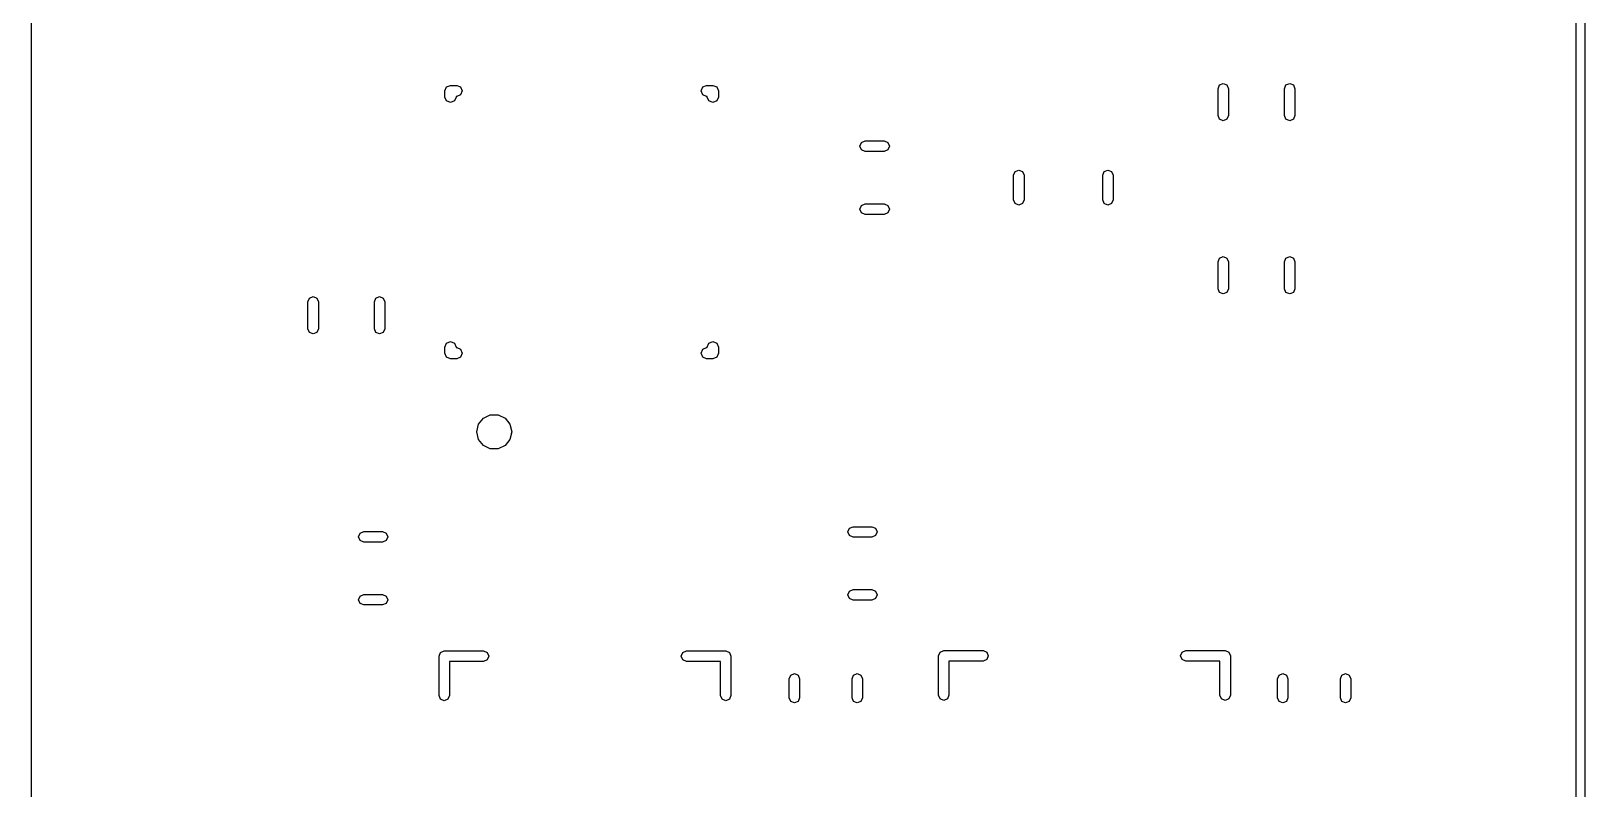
# Model space of a CAD drawing. Extents: x 128.3 to 155.1, y -62.5 to -34.4.
# Drawn here: x 137.34 to 155.12, y -52.23 to -43.56 of the extents above; entities that cross this region are included whole.
import ezdxf

# ---------------------------------------------------------------- set-up
doc = ezdxf.new("R2010")
doc.units = 0
doc.layers.add('BLACK', color=7, linetype='CONTINUOUS')

msp = doc.modelspace()

# ---------------------------------------------------------------- linework, layer by layer
at = {"layer": 'BLACK', "linetype": 'CONTINUOUS'}
for p, q in [((137.337, -34.4686), (137.337, -54.6886)), ((155.017, -54.6886), (155.017, -34.4686)), ((155.117, -34.4186), (155.117, -54.7386)), ((142.073, -44.247), (142.092, -44.2021)), ((142.073, -44.317), (142.073, -44.247)), ((142.092, -44.2021), (142.137, -44.1835)), ((142.137, -44.1835), (142.207, -44.1835)), ((142.207, -44.1835), (142.252, -44.2021)), ((142.252, -44.2021), (142.27, -44.247)), ((142.27, -44.247), (142.252, -44.2919)), ((145.004, -44.247), (145.022, -44.2021)), ((145.022, -44.2919), (145.004, -44.247)), ((145.022, -44.2021), (145.067, -44.1835)), ((145.067, -44.1835), (145.137, -44.1835)), ((145.137, -44.1835), (145.182, -44.2021)), ((145.182, -44.2021), (145.201, -44.247)), ((145.201, -44.247), (145.201, -44.317)), ((150.919, -44.2218), (150.936, -44.1793)), ((150.919, -44.529), (150.919, -44.2218)), ((150.936, -44.1793), (150.979, -44.1618)), ((150.979, -44.1618), (151.021, -44.1793)), ((151.021, -44.1793), (151.039, -44.2218)), ((151.039, -44.2218), (151.039, -44.529)), ((151.679, -44.2218), (151.696, -44.1793)), ((151.679, -44.529), (151.679, -44.2218)), ((151.696, -44.1793), (151.739, -44.1618)), ((151.739, -44.1618), (151.781, -44.1793)), ((151.781, -44.1793), (151.799, -44.2218)), ((151.799, -44.2218), (151.799, -44.529)), ((142.092, -44.3619), (142.073, -44.317)), ((142.137, -44.3805), (142.092, -44.3619)), ((142.182, -44.3619), (142.137, -44.3805)), ((142.201, -44.317), (142.182, -44.3619)), ((142.207, -44.3105), (142.201, -44.3105)), ((142.201, -44.3105), (142.201, -44.317)), ((142.252, -44.2919), (142.207, -44.3105)), ((145.067, -44.3105), (145.022, -44.2919)), ((145.073, -44.3105), (145.067, -44.3105)), ((145.073, -44.317), (145.073, -44.3105)), ((145.092, -44.3619), (145.073, -44.317)), ((145.137, -44.3805), (145.092, -44.3619)), ((145.182, -44.3619), (145.137, -44.3805)), ((145.201, -44.317), (145.182, -44.3619)), ((150.936, -44.5715), (150.919, -44.529)), ((150.979, -44.589), (150.936, -44.5715)), ((151.021, -44.5715), (150.979, -44.589)), ((151.039, -44.529), (151.021, -44.5715)), ((151.696, -44.5715), (151.679, -44.529)), ((151.739, -44.589), (151.696, -44.5715)), ((151.781, -44.5715), (151.739, -44.589)), ((151.799, -44.529), (151.781, -44.5715)), ((146.822, -44.879), (146.84, -44.8366)), ((146.84, -44.9214), (146.822, -44.879)), ((146.84, -44.8366), (146.882, -44.819)), ((146.882, -44.939), (146.84, -44.9214)), ((146.882, -44.819), (147.098, -44.819)), ((147.098, -44.939), (146.882, -44.939)), ((147.098, -44.819), (147.14, -44.8366)), ((147.14, -44.9214), (147.098, -44.939)), ((147.14, -44.8366), (147.158, -44.879)), ((147.158, -44.879), (147.14, -44.9214)), ((148.596, -45.17), (148.639, -45.1524)), ((148.639, -45.1524), (148.681, -45.17)), ((149.616, -45.17), (149.659, -45.1524)), ((149.659, -45.1524), (149.701, -45.17)), ((148.579, -45.2124), (148.596, -45.17)), ((148.579, -45.4936), (148.579, -45.2124)), ((148.681, -45.17), (148.699, -45.2124)), ((148.699, -45.2124), (148.699, -45.4936)), ((149.599, -45.2124), (149.616, -45.17)), ((149.599, -45.4936), (149.599, -45.2124)), ((149.701, -45.17), (149.719, -45.2124)), ((149.719, -45.2124), (149.719, -45.4936)), ((148.596, -45.536), (148.579, -45.4936)), ((148.699, -45.4936), (148.681, -45.536)), ((149.616, -45.536), (149.599, -45.4936)), ((149.719, -45.4936), (149.701, -45.536)), ((146.822, -45.599), (146.84, -45.5566)), ((146.84, -45.6414), (146.822, -45.599)), ((146.84, -45.5566), (146.882, -45.539)), ((146.882, -45.659), (146.84, -45.6414)), ((146.882, -45.539), (147.098, -45.539)), ((147.098, -45.659), (146.882, -45.659)), ((147.098, -45.539), (147.14, -45.5566)), ((147.14, -45.6414), (147.098, -45.659)), ((147.14, -45.5566), (147.158, -45.599)), ((147.158, -45.599), (147.14, -45.6414)), ((148.639, -45.5536), (148.596, -45.536)), ((148.681, -45.536), (148.639, -45.5536)), ((149.659, -45.5536), (149.616, -45.536)), ((149.701, -45.536), (149.659, -45.5536)), ((150.919, -46.203), (150.936, -46.1605)), ((150.919, -46.5102), (150.919, -46.203)), ((150.936, -46.1605), (150.979, -46.143)), ((150.979, -46.143), (151.021, -46.1605)), ((151.021, -46.1605), (151.039, -46.203)), ((151.039, -46.203), (151.039, -46.5102)), ((151.679, -46.203), (151.696, -46.1605)), ((151.679, -46.5102), (151.679, -46.203)), ((151.696, -46.1605), (151.739, -46.143)), ((151.739, -46.143), (151.781, -46.1605)), ((151.781, -46.1605), (151.799, -46.203)), ((151.799, -46.203), (151.799, -46.5102)), ((150.936, -46.5527), (150.919, -46.5102)), ((150.979, -46.5702), (150.936, -46.5527)), ((151.021, -46.5527), (150.979, -46.5702)), ((151.039, -46.5102), (151.021, -46.5527)), ((151.696, -46.5527), (151.679, -46.5102)), ((151.739, -46.5702), (151.696, -46.5527)), ((151.781, -46.5527), (151.739, -46.5702)), ((151.799, -46.5102), (151.781, -46.5527)), ((140.505, -46.6602), (140.522, -46.6177)), ((140.505, -46.9674), (140.505, -46.6602)), ((140.522, -46.6177), (140.565, -46.6002)), ((140.565, -46.6002), (140.607, -46.6177)), ((140.607, -46.6177), (140.625, -46.6602)), ((140.625, -46.6602), (140.625, -46.9674)), ((141.265, -46.6602), (141.282, -46.6177)), ((141.265, -46.9674), (141.265, -46.6602)), ((141.282, -46.6177), (141.325, -46.6002)), ((141.325, -46.6002), (141.367, -46.6177)), ((141.367, -46.6177), (141.385, -46.6602)), ((141.385, -46.6602), (141.385, -46.9674)), ((140.522, -47.0099), (140.505, -46.9674)), ((140.565, -47.0274), (140.522, -47.0099)), ((140.607, -47.0099), (140.565, -47.0274)), ((140.625, -46.9674), (140.607, -47.0099)), ((141.282, -47.0099), (141.265, -46.9674)), ((141.325, -47.0274), (141.282, -47.0099)), ((141.367, -47.0099), (141.325, -47.0274)), ((141.385, -46.9674), (141.367, -47.0099)), ((142.092, -47.1321), (142.137, -47.1135)), ((142.137, -47.1135), (142.182, -47.1321)), ((145.092, -47.1321), (145.137, -47.1135)), ((145.137, -47.1135), (145.182, -47.1321)), ((142.073, -47.177), (142.092, -47.1321)), ((142.073, -47.247), (142.073, -47.177)), ((142.092, -47.2919), (142.073, -47.247)), ((142.137, -47.3105), (142.092, -47.2919)), ((142.182, -47.1321), (142.201, -47.177)), ((142.201, -47.177), (142.201, -47.1835)), ((142.201, -47.1835), (142.207, -47.1835)), ((142.207, -47.1835), (142.252, -47.2021)), ((142.252, -47.2919), (142.207, -47.3105)), ((142.252, -47.2021), (142.27, -47.247)), ((142.27, -47.247), (142.252, -47.2919)), ((145.004, -47.247), (145.022, -47.2021)), ((145.022, -47.2919), (145.004, -47.247)), ((145.022, -47.2021), (145.067, -47.1835)), ((145.067, -47.3105), (145.022, -47.2919)), ((145.067, -47.1835), (145.073, -47.1835)), ((145.073, -47.177), (145.092, -47.1321)), ((145.073, -47.1835), (145.073, -47.177)), ((145.182, -47.2919), (145.137, -47.3105)), ((145.182, -47.1321), (145.201, -47.177)), ((145.201, -47.247), (145.182, -47.2919)), ((145.201, -47.177), (145.201, -47.247)), ((142.207, -47.3105), (142.137, -47.3105)), ((145.137, -47.3105), (145.067, -47.3105)), ((142.457, -48.0602), (142.512, -47.9906)), ((142.512, -47.9906), (142.592, -47.952)), ((142.592, -47.952), (142.682, -47.952)), ((142.682, -47.952), (142.762, -47.9906)), ((142.762, -47.9906), (142.817, -48.0602)), ((142.437, -48.147), (142.457, -48.0602)), ((142.457, -48.2338), (142.437, -48.147)), ((142.817, -48.0602), (142.837, -48.147)), ((142.837, -48.147), (142.817, -48.2338)), ((142.512, -48.3034), (142.457, -48.2338)), ((142.592, -48.342), (142.512, -48.3034)), ((142.682, -48.342), (142.592, -48.342)), ((142.762, -48.3034), (142.682, -48.342)), ((142.817, -48.2338), (142.762, -48.3034)), ((146.682, -49.292), (146.7, -49.2495)), ((146.7, -49.2495), (146.742, -49.232)), ((146.742, -49.232), (146.958, -49.232)), ((146.958, -49.232), (147, -49.2495)), ((147, -49.2495), (147.018, -49.292)), ((141.084, -49.3478), (141.102, -49.3054)), ((141.102, -49.3902), (141.084, -49.3478)), ((141.102, -49.3054), (141.144, -49.2878)), ((141.144, -49.4078), (141.102, -49.3902)), ((141.144, -49.2878), (141.36, -49.2878)), ((141.36, -49.4078), (141.144, -49.4078)), ((141.36, -49.2878), (141.402, -49.3054)), ((141.402, -49.3902), (141.36, -49.4078)), ((141.402, -49.3054), (141.42, -49.3478)), ((141.42, -49.3478), (141.402, -49.3902)), ((146.7, -49.3344), (146.682, -49.292)), ((146.742, -49.352), (146.7, -49.3344)), ((146.958, -49.352), (146.742, -49.352)), ((147, -49.3344), (146.958, -49.352)), ((147.018, -49.292), (147, -49.3344)), ((146.7, -49.9695), (146.742, -49.952)), ((146.742, -49.952), (146.958, -49.952)), ((146.958, -49.952), (147, -49.9695)), ((141.084, -50.0678), (141.102, -50.0254)), ((141.102, -50.1102), (141.084, -50.0678)), ((141.102, -50.0254), (141.144, -50.0078)), ((141.144, -50.1278), (141.102, -50.1102)), ((141.144, -50.0078), (141.36, -50.0078)), ((141.36, -50.1278), (141.144, -50.1278)), ((141.36, -50.0078), (141.402, -50.0254)), ((141.402, -50.1102), (141.36, -50.1278)), ((141.402, -50.0254), (141.42, -50.0678)), ((141.42, -50.0678), (141.402, -50.1102)), ((146.682, -50.012), (146.7, -49.9695)), ((146.7, -50.0544), (146.682, -50.012)), ((146.742, -50.072), (146.7, -50.0544)), ((146.958, -50.072), (146.742, -50.072)), ((147, -50.0544), (146.958, -50.072)), ((147, -49.9695), (147.018, -50.012)), ((147.018, -50.012), (147, -50.0544)), ((142.005, -50.7134), (142.023, -50.671)), ((142.023, -50.671), (142.065, -50.6534)), ((142.065, -50.6534), (142.515, -50.6534)), ((142.515, -50.6534), (142.557, -50.671)), ((142.557, -50.671), (142.575, -50.7134)), ((144.775, -50.7134), (144.793, -50.671)), ((144.793, -50.671), (144.835, -50.6534)), ((144.835, -50.6534), (145.285, -50.6534)), ((145.285, -50.6534), (145.327, -50.671)), ((145.327, -50.671), (145.345, -50.7134)), ((147.72, -50.709), (147.738, -50.6665)), ((147.738, -50.6665), (147.78, -50.649)), ((147.78, -50.649), (148.23, -50.649)), ((148.23, -50.649), (148.272, -50.6665)), ((148.272, -50.6665), (148.29, -50.709)), ((150.49, -50.709), (150.508, -50.6665)), ((150.508, -50.6665), (150.55, -50.649)), ((150.55, -50.649), (151, -50.649)), ((151, -50.649), (151.042, -50.6665)), ((151.042, -50.6665), (151.06, -50.709)), ((142.005, -51.1634), (142.005, -50.7134)), ((142.515, -50.7734), (142.125, -50.7734)), ((142.125, -50.7734), (142.125, -51.1634)), ((142.557, -50.7558), (142.515, -50.7734)), ((142.575, -50.7134), (142.557, -50.7558)), ((144.793, -50.7558), (144.775, -50.7134)), ((144.835, -50.7734), (144.793, -50.7558)), ((145.225, -50.7734), (144.835, -50.7734)), ((145.225, -51.1634), (145.225, -50.7734)), ((145.345, -50.7134), (145.345, -51.1634)), ((147.72, -51.159), (147.72, -50.709)), ((148.23, -50.769), (147.84, -50.769)), ((147.84, -50.769), (147.84, -51.159)), ((148.272, -50.7514), (148.23, -50.769)), ((148.29, -50.709), (148.272, -50.7514)), ((150.508, -50.7514), (150.49, -50.709)), ((150.55, -50.769), (150.508, -50.7514)), ((150.94, -50.769), (150.55, -50.769)), ((150.94, -51.159), (150.94, -50.769)), ((151.06, -50.709), (151.06, -51.159)), ((146.011, -50.9732), (146.029, -50.9307)), ((146.011, -51.1888), (146.011, -50.9732)), ((146.029, -50.9307), (146.071, -50.9132)), ((146.071, -50.9132), (146.113, -50.9307)), ((146.113, -50.9307), (146.131, -50.9732)), ((146.131, -50.9732), (146.131, -51.1888)), ((146.731, -50.9732), (146.749, -50.9307)), ((146.731, -51.1888), (146.731, -50.9732)), ((146.749, -50.9307), (146.791, -50.9132)), ((146.791, -50.9132), (146.833, -50.9307)), ((146.833, -50.9307), (146.851, -50.9732)), ((146.851, -50.9732), (146.851, -51.1888)), ((151.599, -50.9732), (151.617, -50.9307)), ((151.599, -51.1888), (151.599, -50.9732)), ((151.617, -50.9307), (151.659, -50.9132)), ((151.659, -50.9132), (151.701, -50.9307)), ((151.701, -50.9307), (151.719, -50.9732)), ((151.719, -50.9732), (151.719, -51.1888)), ((152.319, -50.9732), (152.337, -50.9307)), ((152.319, -51.1888), (152.319, -50.9732)), ((152.337, -50.9307), (152.379, -50.9132)), ((152.379, -50.9132), (152.421, -50.9307)), ((152.421, -50.9307), (152.439, -50.9732)), ((152.439, -50.9732), (152.439, -51.1888)), ((142.023, -51.2058), (142.005, -51.1634)), ((142.065, -51.2234), (142.023, -51.2058)), ((142.107, -51.2058), (142.065, -51.2234)), ((142.125, -51.1634), (142.107, -51.2058)), ((145.243, -51.2058), (145.225, -51.1634)), ((145.285, -51.2234), (145.243, -51.2058)), ((145.327, -51.2058), (145.285, -51.2234)), ((145.345, -51.1634), (145.327, -51.2058)), ((146.029, -51.2313), (146.011, -51.1888)), ((146.131, -51.1888), (146.113, -51.2313)), ((146.749, -51.2313), (146.731, -51.1888)), ((146.851, -51.1888), (146.833, -51.2313)), ((147.738, -51.2014), (147.72, -51.159)), ((147.78, -51.219), (147.738, -51.2014)), ((147.822, -51.2014), (147.78, -51.219)), ((147.84, -51.159), (147.822, -51.2014)), ((150.958, -51.2014), (150.94, -51.159)), ((151, -51.219), (150.958, -51.2014)), ((151.042, -51.2014), (151, -51.219)), ((151.06, -51.159), (151.042, -51.2014)), ((151.617, -51.2313), (151.599, -51.1888)), ((151.719, -51.1888), (151.701, -51.2313)), ((152.337, -51.2313), (152.319, -51.1888)), ((152.439, -51.1888), (152.421, -51.2313)), ((146.071, -51.2488), (146.029, -51.2313)), ((146.113, -51.2313), (146.071, -51.2488)), ((146.791, -51.2488), (146.749, -51.2313)), ((146.833, -51.2313), (146.791, -51.2488)), ((151.659, -51.2488), (151.617, -51.2313)), ((151.701, -51.2313), (151.659, -51.2488)), ((152.379, -51.2488), (152.337, -51.2313)), ((152.421, -51.2313), (152.379, -51.2488))]:
    msp.add_line(p, q, dxfattribs=at)

doc.saveas('drawing.dxf')
